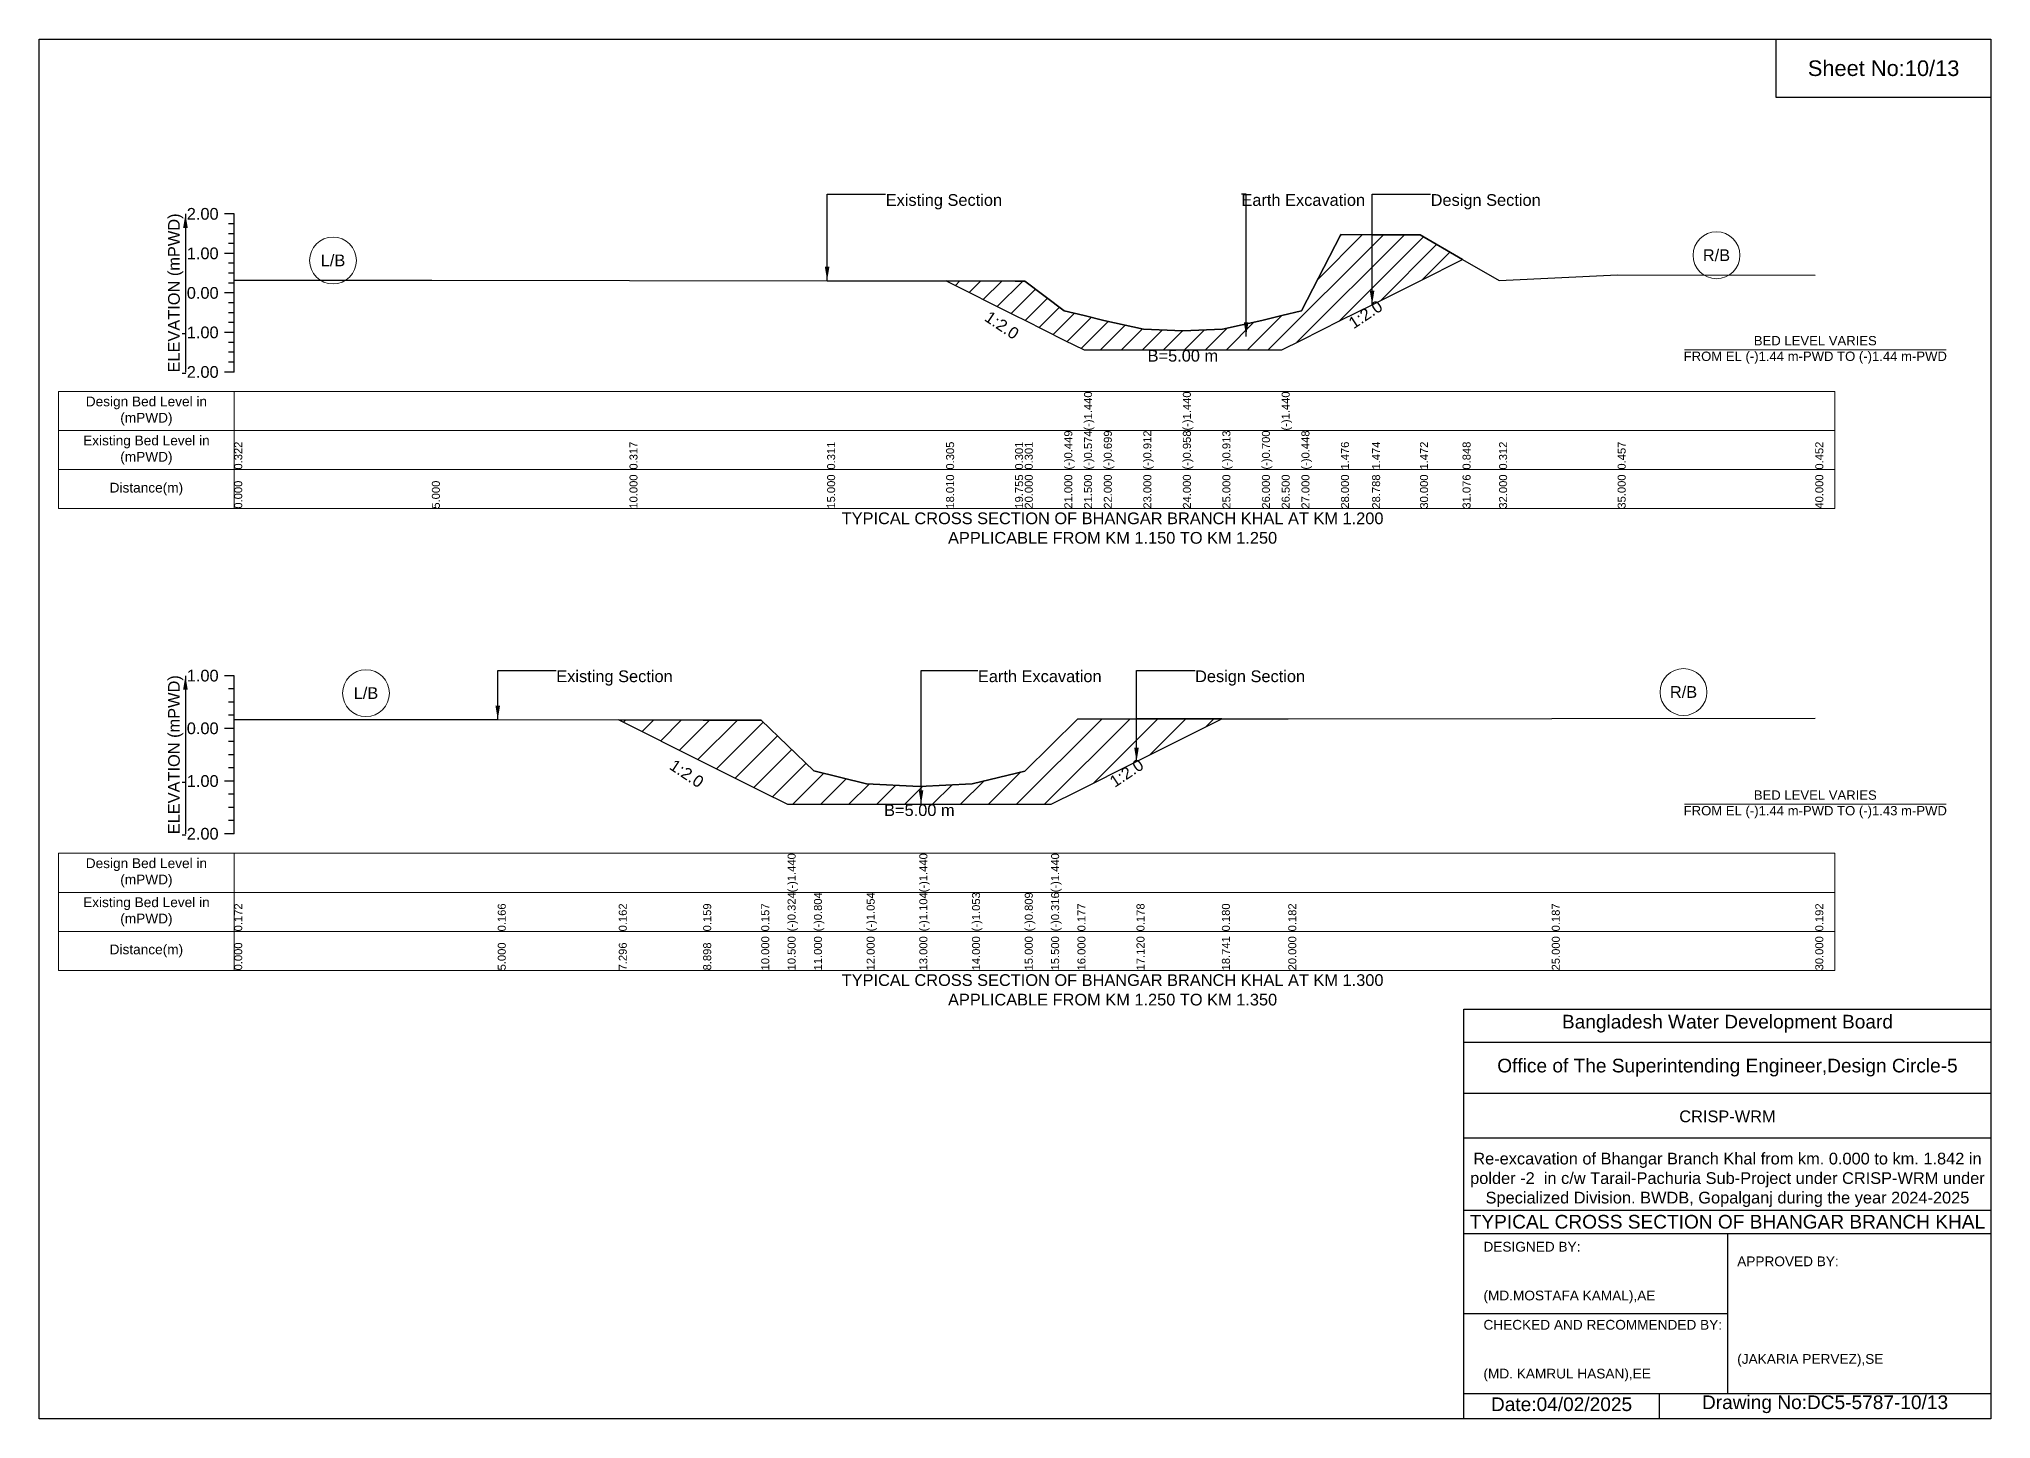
# Model space of a CAD drawing. Header units: inches. Extents: x 91000 to 238000, y -13637 to 0.
# Drawn here: x 190000 to 198000, y -5656 to 0 of the extents above; entities that cross this region are included whole.
import ezdxf

# ---------------------------------------------------------------- set-up
doc = ezdxf.new("R2010")
doc.units = ezdxf.units.IN
doc.header["$LTSCALE"] = 7
doc.header["$MEASUREMENT"] = 0
for name, color, linetype, lineweight in [('Cross section Data Border', 7, 'Continuous', 9), ('Cross Section Labels', 7, 'Continuous', 9), ('Existing_Bed_Level for Xsection', 7, 'Continuous', 25)]:
    doc.layers.add(name, color=color, linetype=linetype, lineweight=lineweight)
doc.styles.get("Standard").update_dxf_attribs({"font": 'arial.ttf'})
doc.dimstyles.get("Standard").update_dxf_attribs({"dimtxt": 0.18, "dimasz": 0.18, "dimexe": 0.18, "dimexo": 0.0625, "dimgap": 0.09, "dimtad": 0, "dimtih": 1, "dimtoh": 1, "dimdec": 4, "dimzin": 0, "dimdsep": 46, "dimtxsty": 'Standard', "dimcen": 0.09, "dimadec": 0, "dimazin": 0, "dimtfac": 1, "dimtdec": 4, "dimtofl": 0, "dimtmove": 0, "dimatfit": 3, "dimfxl": 1, "dimtolj": 1, "dimtzin": 0, "dimarcsym": 0})

msp = doc.modelspace()

# ---------------------------------------------------------------- hatches: boundary and pattern name
at = {"layer": 'Existing_Bed_Level for Xsection'}
h = msp.add_hatch(dxfattribs=at)
h.set_pattern_fill('ANSI31', color=256, scale=486, style=0)
h.paths.add_polyline_path([(193717.6, -991.4), (194000.3, -1132.7), (194040, -1152.6), (194202, -1233.6), (194283, -1274.1), (194364, -1274.1), (194526, -1274.1), (194688, -1274.1), (194850, -1274.1), (195012, -1274.1), (195093, -1274.1), (195174, -1233.6), (195336, -1152.6), (195463.6, -1088.8), (195660, -990.6), (195834.3, -903.4), (195660, -802.3), (195463.6, -801.9), (195336, -801.7), (195174, -1113.4), (195093, -1133.8), (195012, -1154.2), (194850, -1188.7), (194688, -1196), (194526, -1188.5), (194364, -1154), (194283, -1133.8), (194202, -1113.5), (194040, -992), (194000.3, -992)])
h = msp.add_hatch(dxfattribs=at)
h.set_pattern_fill('ANSI31', color=256, scale=648, style=0)
h.paths.add_polyline_path([(192376, -2790.6), (192722, -2963.6), (192960, -3082.6), (193068, -3136.6), (193176, -3136.6), (193392, -3136.6), (193608, -3136.6), (193824, -3136.6), (194040, -3136.6), (194148, -3136.6), (194256, -3082.6), (194498, -2961.6), (194848, -2786.6), (194498, -2787), (194256, -2787.3), (194148, -2893.8), (194040, -3000.3), (193824, -3053), (193608, -3064), (193392, -3053.2), (193176, -2999.2), (193068, -2895.4), (192960, -2791.6), (192722, -2791.2)])

# ---------------------------------------------------------------- linework, layer by layer
for points in [[(190000, 0), (198000, 0), (198000, -5656), (190000, -5656)], [(197120, 0), (198000, 0), (198000, -240), (197120, -240)]]:
    msp.add_lwpolyline(points, close=True)
for points in [[(195840, -5656), (195840, -3976), (198000, -3976)], [(195840, -4112), (198000, -4112)], [(195840, -4320), (198000, -4320)], [(195840, -4504), (198000, -4504)], [(195840, -4800), (198000, -4800)], [(195840, -4896), (198000, -4896)], [(196920, -4896), (196920, -5552)], [(195840, -5224), (196920, -5224)], [(195840, -5552), (198000, -5552)], [(196640, -5552), (196640, -5656)]]:
    msp.add_lwpolyline(points)
at = {"layer": 'Cross section Data Border'}
for points in [[(190080, -1444.8), (197360, -1444.8), (197360, -1924.8), (190080, -1924.8)], [(190080, -3337.5), (197360, -3337.5), (197360, -3817.5), (190080, -3817.5)]]:
    msp.add_lwpolyline(points, close=True, dxfattribs=at)
for points in [[(190800, -1444.8), (190800, -1924.8)], [(190080, -1604.8), (197360, -1604.8)], [(190080, -1764.8), (197360, -1764.8)], [(190800, -3337.5), (190800, -3817.5)], [(190080, -3497.5), (197360, -3497.5)], [(190080, -3657.5), (197360, -3657.5)]]:
    msp.add_lwpolyline(points, dxfattribs=at)
at = {"layer": 'Cross Section Labels'}
for points in [[(196744.2, -1274.1), (197815.8, -1274.1)], [(196744.2, -3136.6), (197815.8, -3136.6)]]:
    msp.add_lwpolyline(points, dxfattribs=at)
for centre in [(196875, -886.2), (191205, -907.6), (191340, -2681), (196740, -2676.6)]:
    msp.add_circle(centre, 96, dxfattribs=at)
at = {"layer": 'Existing_Bed_Level for Xsection'}
for points in [[(190800, -716.8), (190760, -716.8)], [(190800, -1364.8), (190800, -1202.8), (190800, -1040.8), (190800, -878.8), (190800, -716.8)], [(190800, -757.3), (190776, -757.3)], [(190800, -797.8), (190776, -797.8)], [(190800, -878.8), (190760, -878.8)], [(190800, -838.3), (190776, -838.3)], [(190800, -988.6), (191610, -988.6), (192420, -989.5), (193230, -990.4), (193717.6, -991.4), (194000.3, -992), (194040, -992), (194202, -1113.5), (194283, -1133.8), (194283, -1133.8), (194364, -1154), (194526, -1188.5), (194688, -1196), (194688, -1196), (194850, -1188.7), (195012, -1154.2), (195093, -1133.8), (195093, -1133.8), (195174, -1113.4), (195336, -801.7), (195463.6, -801.9), (195660, -802.3), (195834.3, -903.4), (195984, -990.3), (196470, -966.8), (197280, -967.6)], [(190800, -919.3), (190776, -919.3)], [(190800, -959.8), (190776, -959.8)], [(190800, -1000.3), (190776, -1000.3)], [(190800, -1040.8), (190760, -1040.8)], [(190800, -1081.3), (190776, -1081.3)], [(190800, -1121.8), (190776, -1121.8)], [(190800, -1162.3), (190776, -1162.3)], [(190800, -1202.8), (190760, -1202.8)], [(190800, -1243.3), (190776, -1243.3)], [(190800, -1283.8), (190776, -1283.8)], [(190800, -1324.3), (190776, -1324.3)], [(190800, -1364.8), (190760, -1364.8)], [(190800, -2609.5), (190760, -2609.5)], [(190800, -3257.5), (190800, -3041.5), (190800, -2825.5), (190800, -2609.5)], [(190800, -2663.5), (190776, -2663.5)], [(190800, -2717.5), (190776, -2717.5)], [(190800, -2771.5), (190776, -2771.5)], [(190800, -2788.4), (191880, -2789.7), (192376, -2790.6), (192722, -2791.2), (192960, -2791.6), (193068, -2895.4), (193068, -2895.4), (193176, -2999.2), (193392, -3053.2), (193608, -3064), (193608, -3064), (193824, -3053), (194040, -3000.3), (194148, -2893.8), (194148, -2893.8), (194256, -2787.3), (194498, -2787), (194848, -2786.6), (195120, -2786.2), (196200, -2785.1), (197280, -2784.1)], [(190800, -2825.5), (190760, -2825.5)], [(190800, -2879.5), (190776, -2879.5)], [(190800, -2933.5), (190776, -2933.5)], [(190800, -2987.5), (190776, -2987.5)], [(190800, -3041.5), (190760, -3041.5)], [(190800, -3095.5), (190776, -3095.5)], [(190800, -3149.5), (190776, -3149.5)], [(190800, -3257.5), (190760, -3257.5)], [(190800, -3203.5), (190776, -3203.5)]]:
    msp.add_lwpolyline(points, dxfattribs=at)
for points in [[(193717.6, -991.4), (194000.3, -1132.7), (194040, -1152.6), (194202, -1233.6), (194283, -1274.1), (194283, -1274.1), (194364, -1274.1), (194526, -1274.1), (194688, -1274.1), (194688, -1274.1), (194850, -1274.1), (195012, -1274.1), (195093, -1274.1), (195093, -1274.1), (195174, -1233.6), (195336, -1152.6), (195463.6, -1088.8), (195660, -990.6), (195834.3, -903.4), (195660, -802.3), (195463.6, -801.9), (195336, -801.7), (195174, -1113.4), (195093, -1133.8), (195093, -1133.8), (195012, -1154.2), (194850, -1188.7), (194688, -1196), (194688, -1196), (194526, -1188.5), (194364, -1154), (194283, -1133.8), (194283, -1133.8), (194202, -1113.5), (194040, -992), (194000.3, -992)], [(192376, -2790.6), (192722, -2963.6), (192960, -3082.6), (193068, -3136.6), (193068, -3136.6), (193176, -3136.6), (193392, -3136.6), (193608, -3136.6), (193608, -3136.6), (193824, -3136.6), (194040, -3136.6), (194148, -3136.6), (194148, -3136.6), (194256, -3082.6), (194498, -2961.6), (194848, -2786.6), (194498, -2787), (194256, -2787.3), (194148, -2893.8), (194148, -2893.8), (194040, -3000.3), (193824, -3053), (193608, -3064), (193608, -3064), (193392, -3053.2), (193176, -2999.2), (193068, -2895.4), (193068, -2895.4), (192960, -2791.6), (192722, -2791.2)]]:
    msp.add_lwpolyline(points, close=True, dxfattribs=at)

# ---------------------------------------------------------------- texts
at = {"attachment_point": 5}
for s, insert, char_height in [('Sheet No:10/13', (197560, -120), 64), ('Bangladesh Water Development Board', (196920, -4036), 56), ('Office of The Superintending Engineer,Design Circle-5', (196920, -4216), 56)]:
    msp.add_mtext(s, dxfattribs=dict(at, insert=insert, char_height=char_height))
for s, insert, char_height, width, attachment_point in [('CRISP-WRM', (196920, -4416), 48, 2240, 5), ('Re-excavation of Bhangar Branch Khal from km. 0.000 to km. 1.842 in polder -2  in c/w Tarail-Pachuria Sub-Project under CRISP-WRM under Specialized Division. BWDB, Gopalganj during the year 2024-2025', (196920, -4676), 48, 2160, 5), ('TYPICAL CROSS SECTION OF BHANGAR BRANCH KHAL', (196920, -4848), 56, 2240, 5), ('DESIGNED BY:^J^J^J(MD.MOSTAFA KAMAL),AE', (195920, -5056), 40, 1120, 4), ('APPROVED BY:^J^J^J^J^J^J(JAKARIA PERVEZ),SE', (196960, -5216), 40, 1120, 4), ('CHECKED AND RECOMMENDED BY:^J^J^J(MD. KAMRUL HASAN),EE', (195920, -5376), 40, 1120, 4), ('Date:04/02/2025', (196240, -5596), 56, 1120, 5), ('Drawing No:DC5-5787-10/13', (197320, -5596), 56, 1760, 5)]:
    msp.add_mtext(s, dxfattribs=dict(insert=insert, char_height=char_height, width=width, attachment_point=attachment_point))
at = {"layer": 'Cross section Data Border', "char_height": 40, "width": 640, "attachment_point": 5}
for s, insert in [('Design Bed Level in (mPWD)', (190440, -1524.8)), ('Existing Bed Level in (mPWD)', (190440, -1684.8)), ('Distance(m)', (190440, -1844.8)), ('Design Bed Level in (mPWD)', (190440, -3417.5)), ('Existing Bed Level in (mPWD)', (190440, -3577.5)), ('Distance(m)', (190440, -3737.5))]:
    msp.add_mtext(s, dxfattribs=dict(at, insert=insert))
at = {"layer": 'Cross Section Labels'}
for s, insert, char_height, attachment_point in [('Existing Section', (193470, -635.8), 48, 1), ('Earth Excavation', (194928, -635.8), 48, 1), ('Design Section', (195703.6, -635.8), 48, 1), ('R/B', (196875, -886.2), 48, 5), ('L/B', (191205, -907.6), 48, 5), ('B=5.00 m', (194688, -1274.1), 48, 2), ('BED LEVEL VARIES ^JFROM EL (-)1.44 m-PWD TO (-)1.44 m-PWD', (197280, -1274.1), 38.4, 5), ('TYPICAL CROSS SECTION OF BHANGAR BRANCH KHAL AT KM 1.200^JAPPLICABLE FROM KM 1.150 TO KM 1.250', (194400, -2004.8), 48, 5), ('Existing Section', (192120, -2587.9), 48, 1), ('Earth Excavation', (193848, -2587.9), 48, 1), ('Design Section', (194738, -2587.9), 48, 1), ('L/B', (191340, -2681), 48, 5), ('R/B', (196740, -2676.6), 48, 5), ('BED LEVEL VARIES ^JFROM EL (-)1.44 m-PWD TO (-)1.43 m-PWD', (197280, -3136.6), 38.4, 5), ('B=5.00 m', (193608, -3136.6), 48, 2), ('TYPICAL CROSS SECTION OF BHANGAR BRANCH KHAL AT KM 1.300^JAPPLICABLE FROM KM 1.250 TO KM 1.350', (194400, -3897.5), 48, 5)]:
    msp.add_mtext(s, dxfattribs=dict(at, insert=insert, char_height=char_height, attachment_point=attachment_point))
at = {"layer": 'Cross Section Labels', "char_height": 48, "attachment_point": 2}
for insert, rotation in [((195423.1, -1109), 33.69007), ((193959.8, -1153), 326.30993), ((192668, -2990.6), 326.30993), ((194444, -2988.6), 33.69007)]:
    msp.add_mtext('1:2.0', dxfattribs=dict(at, insert=insert, rotation=rotation))
at = {"layer": 'Existing_Bed_Level for Xsection', "rotation": 90}
for s, insert, char_height, attachment_point in [('ELEVATION (mPWD)', (190560, -1040.8), 48, 5), ('(-)1.440', (194283, -1604.8), 32.8, 1), ('(-)1.440', (194688, -1604.8), 32.8, 1), ('(-)1.440', (195093, -1604.8), 32.8, 1), ('0.322', (190800, -1764.8), 32.8, 1), ('0.317', (192420, -1764.8), 32.8, 1), ('0.311', (193230, -1764.8), 32.8, 1), ('0.305', (193717.6, -1764.8), 32.8, 1), ('0.301', (194000.3, -1764.8), 32.8, 1), ('0.301', (194040, -1764.8), 32.8, 1), ('(-)0.449', (194202, -1764.8), 32.8, 1), ('(-)0.574', (194283, -1764.8), 32.8, 1), ('(-)0.699', (194364, -1764.8), 32.8, 1), ('(-)0.912', (194526, -1764.8), 32.8, 1), ('(-)0.958', (194688, -1764.8), 32.8, 1), ('(-)0.913', (194850, -1764.8), 32.8, 1), ('(-)0.700', (195012, -1764.8), 32.8, 1), ('(-)0.448', (195174, -1764.8), 32.8, 1), ('1.476', (195336, -1764.8), 32.8, 1), ('1.474', (195463.6, -1764.8), 32.8, 1), ('1.472', (195660, -1764.8), 32.8, 1), ('0.848', (195834.3, -1764.8), 32.8, 1), ('0.312', (195984, -1764.8), 32.8, 1), ('0.457', (196470, -1764.8), 32.8, 1), ('0.452', (197280, -1764.8), 32.8, 1), ('0.000', (190800, -1924.8), 32.8, 1), ('5.000', (191610, -1924.8), 32.8, 1), ('10.000', (192420, -1924.8), 32.8, 1), ('15.000', (193230, -1924.8), 32.8, 1), ('18.010', (193717.6, -1924.8), 32.8, 1), ('19.755', (194000.3, -1924.8), 32.8, 1), ('20.000', (194040, -1924.8), 32.8, 1), ('21.000', (194202, -1924.8), 32.8, 1), ('21.500', (194283, -1924.8), 32.8, 1), ('22.000', (194364, -1924.8), 32.8, 1), ('23.000', (194526, -1924.8), 32.8, 1), ('24.000', (194688, -1924.8), 32.8, 1), ('25.000', (194850, -1924.8), 32.8, 1), ('26.000', (195012, -1924.8), 32.8, 1), ('26.500', (195093, -1924.8), 32.8, 1), ('27.000', (195174, -1924.8), 32.8, 1), ('28.000', (195336, -1924.8), 32.8, 1), ('28.788', (195463.6, -1924.8), 32.8, 1), ('30.000', (195660, -1924.8), 32.8, 1), ('31.076', (195834.3, -1924.8), 32.8, 1), ('32.000', (195984, -1924.8), 32.8, 1), ('35.000', (196470, -1924.8), 32.8, 1), ('40.000', (197280, -1924.8), 32.8, 1), ('ELEVATION (mPWD)', (190560, -2933.5), 48, 5), ('(-)1.440', (193068, -3497.5), 32.8, 1), ('(-)1.440', (193608, -3497.5), 32.8, 1), ('(-)1.440', (194148, -3497.5), 32.8, 1), ('(-)0.324', (193068, -3657.5), 32.8, 1), ('(-)0.804', (193176, -3657.5), 32.8, 1), ('(-)1.054', (193392, -3657.5), 32.8, 1), ('(-)1.104', (193608, -3657.5), 32.8, 1), ('(-)1.053', (193824, -3657.5), 32.8, 1), ('(-)0.809', (194040, -3657.5), 32.8, 1), ('(-)0.316', (194148, -3657.5), 32.8, 1), ('0.172', (190800, -3657.5), 32.8, 1), ('0.166', (191880, -3657.5), 32.8, 1), ('0.162', (192376, -3657.5), 32.8, 1), ('0.159', (192722, -3657.5), 32.8, 1), ('0.157', (192960, -3657.5), 32.8, 1), ('0.177', (194256, -3657.5), 32.8, 1), ('0.178', (194498, -3657.5), 32.8, 1), ('0.180', (194848, -3657.5), 32.8, 1), ('0.182', (195120, -3657.5), 32.8, 1), ('0.187', (196200, -3657.5), 32.8, 1), ('0.192', (197280, -3657.5), 32.8, 1), ('10.000', (192960, -3817.5), 32.8, 1), ('10.500', (193068, -3817.5), 32.8, 1), ('11.000', (193176, -3817.5), 32.8, 1), ('12.000', (193392, -3817.5), 32.8, 1), ('13.000', (193608, -3817.5), 32.8, 1), ('14.000', (193824, -3817.5), 32.8, 1), ('15.000', (194040, -3817.5), 32.8, 1), ('15.500', (194148, -3817.5), 32.8, 1), ('16.000', (194256, -3817.5), 32.8, 1), ('17.120', (194498, -3817.5), 32.8, 1), ('18.741', (194848, -3817.5), 32.8, 1), ('20.000', (195120, -3817.5), 32.8, 1), ('25.000', (196200, -3817.5), 32.8, 1), ('30.000', (197280, -3817.5), 32.8, 1), ('0.000', (190800, -3817.5), 32.8, 1), ('5.000', (191880, -3817.5), 32.8, 1), ('7.296', (192376, -3817.5), 32.8, 1), ('8.898', (192722, -3817.5), 32.8, 1)]:
    msp.add_mtext(s, dxfattribs=dict(at, insert=insert, char_height=char_height, attachment_point=attachment_point))
at = {"layer": 'Existing_Bed_Level for Xsection', "char_height": 48, "attachment_point": 6}
for s, insert in [('2.00', (190736, -716.8)), ('1.00', (190736, -878.8)), ('0.00', (190736, -1040.8)), ('-1.00', (190736, -1202.8)), ('-2.00', (190736, -1364.8)), ('1.00', (190736, -2609.5)), ('0.00', (190736, -2825.5)), ('-1.00', (190736, -3041.5)), ('-2.00', (190736, -3257.5))]:
    msp.add_mtext(s, dxfattribs=dict(at, insert=insert))

# ---------------------------------------------------------------- leaders
at = {"layer": 'Cross Section Labels', "annotation_type": 0, "has_hookline": 1, "hookline_direction": 0}
for points, text_width in [([(193230, -990.4), (193230, -635.8), (193469.9, -635.8)], 467.2), ([(194947.3, -1218.6), (194947.3, -635.8), (194927.9, -635.8)], 497), ([(195463.6, -1088.8), (195463.6, -635.8), (195703.6, -635.8)], 441.2), ([(191880, -2789.7), (191880, -2587.9), (192119.9, -2587.9)], 467.2), ([(193615, -3136.6), (193615, -2587.9), (193847.9, -2587.9)], 497), ([(194498, -2961.6), (194498, -2587.9), (194737.9, -2587.9)], 441.2)]:
    msp.add_leader(points, dimstyle='Standard', override={"dimasz": 57.6}, dxfattribs=dict(at, text_width=text_width))
at = {"layer": 'Existing_Bed_Level for Xsection'}
for points in [[(190600, -716.8), (190600, -1364.8)], [(190600, -2609.5), (190600, -3257.5)]]:
    msp.add_leader(points, dimstyle='Standard', override={"dimasz": 57.6}, dxfattribs=at)

doc.saveas('drawing.dxf')
